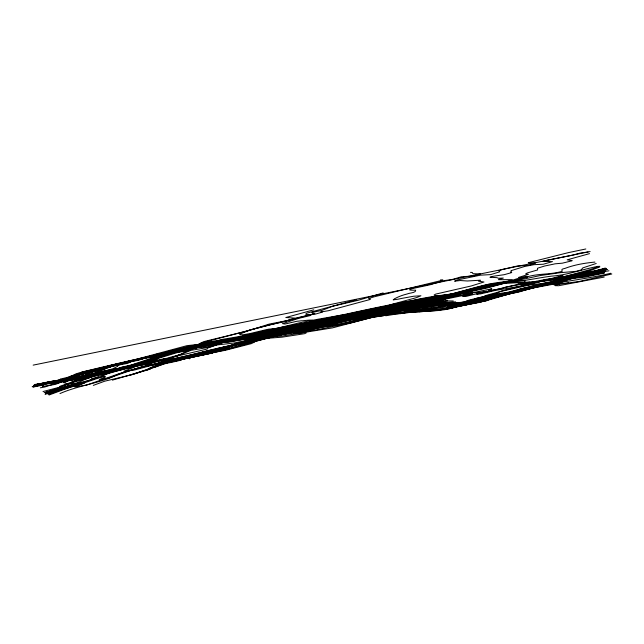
<?xml version="1.0" encoding="UTF-8"?>
<svg xmlns="http://www.w3.org/2000/svg" width="644" height="644" viewBox="0 0 644 644"><rect width="100%" height="100%" fill="white"/><g stroke="black" fill="none" stroke-linecap="round" stroke-linejoin="round"><path stroke-width="0.97" d="M45.426 393.806L63.885 388.437L67.282 386.794M67.177 386.947L69.383 385.241L67.829 384.645L71.492 382.56L76.926 380.524L88.759 377.489L105.02 371.266L136.721 364.858L198.779 346.118M248.705 342.125L249.164 342.415L248.383 342.777M45.982 392.357L63.555 386.851L90.788 379.912L91.762 378.809L111.243 372.256L166.241 359.296L178.509 355.367L191.018 350.328L210.701 347.011L224.297 341.988L235.704 339.952L261.778 337.907L335.532 321.267M145.359 370.654L166.321 362.862L169.758 362.741L180.618 360.278L184.095 357.927L209.372 352.421M48.147 394.37L95.988 378.125L104.827 376.474L105.399 376.635L105.213 377.167L99.345 379.501L108.023 378.302L142.638 366.347L150.149 365.438L166.055 361.171L193.232 356.84L228.507 347.784L230.149 345.715L233.144 344.548L263.002 336.482L355.955 315.149A32.619 3.526 -11.3 0 1 360.334 314.24C391.818 308.573 423.8 303.525 455.654 301.875M34.14 385.716C45.7 383.148 57.501 382.303 68.844 379.091C53.975 378.632 104.038 371.87 81.611 372.425L81.925 372.015C124.429 361.743 167.231 351.785 210.282 344.258A44.508 4.806 -11.3 0 1 211.989 343.872L216.867 342.745L217.398 340.934L220.304 339.718L241.186 336.232A20.511 2.214 -11.3 0 1 243.384 335.798L272.903 329.229M167.038 361.646C148.41 365.977 128.679 368.859 111.364 377.4C94.612 383.961 76.507 386.279 59.964 393.565M313.725 309.836L285.815 317.532L295.081 318.112L284.165 321.614L269.925 324.785L201.677 342.898L197.893 344.508L186.325 346.931L72.265 376.635L66.018 378.592L64.175 380.379L56.97 382.246L32.2 386.69M154.133 367.491C173.131 360.342 192.685 356.462 212.279 351.02M93.3 385.394L104.634 381.224L133.3 374.357L146.776 369.906L150.06 367.853L160.163 364.093L179.716 360.157A47.463 5.128 -11.3 0 0 182.896 359.288C191.131 355.263 201.451 353.58 210.846 351.238M129.806 375.202L150.302 368.36L159.43 364.279L208.205 353.806L217.068 350.674L212.142 350.569L216.706 348.807L258.075 338.293A53.621 5.788 -11.3 0 1 261.182 337.569L287.345 332.57A27.322 2.954 -11.3 0 0 289.881 332.054L308.299 327.756L322.282 322.821L333.616 320.124L354.433 316.953L377.585 312.509L384.379 312.533L404.311 309.394L402.339 309.345A7.68 0.829 -11.3 0 0 400.206 309.675L388.517 311.736L366.066 317.13L348.098 319.722L337.472 320.253L314.908 325.936A13.532 1.465 -11.3 0 0 314.522 325.888L293.753 330.412M596.215 263.477L583.029 267.815A5.096 0.547 -11.3 0 0 582.635 268.105L581.121 269.949L576.171 271.317L559.853 272.726L540.316 275.535L519.877 279.899L506.426 281.525L469.379 289.848L436.914 299.154L452.957 296.498L452.056 296.908L415.742 306.319L383.212 315.842L373.842 316.961L332.449 327.885L282.104 336.039L246.483 338.8L229.151 342.149L224.313 342.399L224.748 341.859L224.152 341.884L212.279 343.759L192.282 348.468L155.365 355.424L112.088 365.076L103.628 367.378L103.273 367.74L106.872 367.611L103.708 369.6L77.328 374.937L70.011 377.231L75.662 378.205L81.53 377.07L112.74 368.827L117.739 366.291A90.265 9.749 -11.3 0 0 117.594 365.961L117.506 365.277L122.465 363.747L147.484 357.468L165.089 353.822L169.42 352.083L169.992 351.761L168.326 351.527L170.274 350.875L196.001 346.045L206.225 344.709M112.41 380.121L149.754 369.237L153.779 366.718L165.436 362.918L212.681 353.009L199.986 353.604A12.18 1.312 -11.3 0 1 199.407 353.435L203.496 351.914L289.905 332.087A4.001 0.435 -11.3 0 1 292.102 331.563C310.682 329.1 328.231 322.072 346.722 319.319A45.941 4.959 -11.3 0 0 348.05 319.078C378.946 314.006 409.157 305.409 440.053 300.201M205.645 345.369L193.272 348.219A135.731 14.659 -11.3 0 0 189.417 348.992L187.034 349.475A16.808 1.811 -11.3 0 0 184.321 350.046L180.996 350.916A4.621 0.499 -11.3 0 0 179.901 351.318L162.28 354.071M49.025 395.022L79.293 383.711L84.493 383.075L74.696 386.923L86.505 385.112L119.011 373.737L146.438 365.897L155.405 364.56L165.291 361.767A9.604 1.038 -11.3 0 1 166.748 361.397C175.144 359.457 183.838 359.642 192.121 356.704M383.148 292.915L358.032 300.329L332.554 306.27L321.952 310.384L311.873 312.469L312.268 313.169L314.844 313.475L313.483 314.047L296.908 317.83L288.391 320.406M45.096 394.289L57.606 390.538L64.448 387.728L66.066 386.481L64.867 385.12C77.674 380.515 91.078 378.213 103.579 372.626L105.6 372.007A6.223 0.668 -11.3 0 1 107.145 371.596C128.357 367.193 149.972 364.391 170.66 357.734C182.051 355.641 189.988 347.116 201.765 347.132C205.396 347.913 212.488 345.256 217.157 344.476L218.364 343.212L220.964 342.125L236.404 339.34L239.157 338.052L264.99 331.837L314.675 320.889M599.814 266.238L589.824 269.675L563.911 276.839L547.231 280.752L540.622 281.509L530.06 284.535L495.091 290.484L480.593 293.897L476.761 294.155L486.808 291.305L485.826 291.474L466.304 296.353L462.746 296.345L472.294 293.849L470.41 294.002L440.89 300.032M606.584 269.289L486.912 299.621A16.43 1.771 -11.3 0 1 484.481 300.16L453.569 306.045L457.063 306.383L462.199 305.707L479.869 302.342L523.234 289.003L573.828 276.848A94.604 10.215 -11.3 0 0 579.326 275.447L604.016 268.854M34.438 384.508L73.609 379.791L81.53 377.658L84.662 375.959L85.531 374.655L100.231 368.601L127.689 363.353L132.608 360.873L141.165 358.33M142.71 362.242C117.136 368.899 91.424 375.71 65.39 379.888L66.042 379.042L47.157 382.375L37.642 384.879M599.741 266.97L590.693 270.44L581.935 272.71A9.515 1.03 -11.3 0 1 579.986 273.112L558.131 277.886M373.552 313.121L374.148 312.952M288.44 320.31L269.627 324.013A7.253 0.781 -11.3 0 0 267.912 324.463L267.027 324.745A85.306 9.217 -11.3 0 1 265.666 325.244L247.199 331.064L206.547 340.918A22.621 2.439 -11.3 0 0 204.084 341.578L200.864 342.898L203.633 343.019L198.561 344.403L186.969 345.659L136.278 359.312M202.474 353.508C229.836 347.245 255.765 336.345 283.432 330.927A14.715 1.586 -11.3 0 1 285.96 330.34L292.255 329.374L318.321 322.902A10.167 1.095 -11.3 0 1 321.219 322.298C333.906 321.614 344.806 316.148 357.13 313.958A95.481 10.312 -11.3 0 1 359.505 313.483L361.606 313.065A30.228 3.26 -11.3 0 1 364.818 312.469C395.746 308.154 427.101 304.33 458.174 302.736M272.742 329.334L298.784 322.974L318.128 319.199L341.038 315.198L342.6 315.254L341.964 316.333L343.381 316.639L357.187 315.56L363.458 313.636L359.972 312.815L367.201 312.863L376.209 310.988M43.019 391.552L60.286 387.036L66.356 384.492L66.67 383.961L65.857 383.059L63.482 382.625L67.523 381.176L67.467 380.008L71.275 377.754L121.104 368.988L145.987 363.82A44.887 4.846 -11.3 0 0 148.176 363.385L151.058 362.805L145.029 365.059L155.695 363.723L172.656 358.877A18.845 2.037 -11.3 0 1 174.444 358.434C194.874 354.474 214.822 347.897 235.463 344.991M44.17 392.687L55.167 389.29A26.171 2.826 -11.3 0 0 56.471 388.799A6.295 0.676 -11.3 0 1 57.445 388.461L59.393 387.342L60.021 386.279L76.998 380.242L109.858 370.735L133.067 366.484L131.513 365.591L119.309 367.821L131.481 364.915L154.286 357.331L182.139 349.201L185.061 348.823L182.622 349.99A21.027 2.27 -11.3 0 0 181.367 350.425L174.572 352.622L183.87 351.479L199.302 347.068M290.653 327.281C336.353 316.832 381.997 305.28 428.526 299.162M356.671 299.693L307.14 313.065L305.659 314.103L307.582 315.037L307.47 315.463A11.165 1.208 -11.3 0 1 306.528 315.834L250.041 329.889L239.729 334.172L239.89 334.783L243.15 334.759L249.534 333.648A28.167 3.043 -11.3 0 0 252.786 332.892L265.787 329.776A15.343 1.658 -11.3 0 1 268.717 329.164L273.845 328.754L271.478 330.662L268.886 331.668L253.189 336.079L234.03 338.784L219.684 342.318L209.566 343.558L173.325 351.246M45.66 393.54C58.129 388.751 71.404 385.684 83.479 380.105A21.067 2.278 -11.3 0 1 84.123 379.767L94.024 376.024L106.896 372.651A30.799 3.325 -11.3 0 0 109.263 371.942C127.528 366.517 146.212 362.266 164.896 358.627L162.014 360.052L175.675 358.523L350.594 318.047M230.608 346.367L210.202 352.212M128.261 361.236L72.683 375.589L63.675 379.646L32.804 386.875M251.571 341.409L268.484 337.198M607.678 269.45L566.197 280.212L557.64 283.441L533.61 287.86L503.455 295.467M284.978 329.817L351.374 314.683A90.868 9.813 -11.3 0 0 354.12 314.071L408.087 302.688L435.425 299.13M280.212 332.159L310.867 324.858A71.895 7.76 -11.3 0 0 314.127 324.133L408.36 303.662L439.522 299.669M36.78 385.104L49.677 381.932L54.603 381.377L51.689 382.914L53.355 383.784L72.353 379.928L80.556 377.448L74.905 375.75C88.139 370.67 103.024 370.171 116.129 364.866C106.252 366.621 96.415 370.107 87.326 374.196A11.19 1.208 -11.3 0 0 87.262 374.406L85.894 375.879L84.316 376.458L71.991 379.719L46.062 382.335L35.066 384.734M46.135 393.42C47.865 391.906 84.235 384.83 70.244 383.099C81.74 375.5 96.866 377.682 109.174 371.66A10.038 1.087 -11.3 0 1 110.18 371.306L131.159 366.645M255.41 340.636L367.201 314.972A89.532 9.668 -11.3 0 0 371.137 314.039L381.916 311.76L399.497 309.225L404.633 309.313L447.789 304.403L466.232 303.026L478.041 298.752L525.15 288.947L547.939 283.271L554.492 282.354L561.294 283.038L555.152 285.646L558.614 285.727L604.209 277.073M504.574 287.441L516.448 284.817L525.971 284.02L546.152 279.931L555.836 278.844M272.573 335.089L344.387 318.096L391.005 308.315L397.05 307.462L388.855 309.337L388.356 309.571L388.743 310.778L402.79 309.16L421.715 304.644L429.524 304.097L440.472 304.91L452.265 304.209L463.35 302.64L477.365 299.524A54.201 5.852 -11.3 0 1 479.522 298.993L487.999 296.916L490.495 295.54L484.835 295.781L500.034 291.587A16.575 1.787 -11.3 0 0 501.555 291.249L528.772 285.171L550.612 282.418L562.188 279.238L559.644 278.417L560.964 277.636L604.845 269.739M211.554 351.052L272.806 335.218L309.667 327.595L325.808 324.906A10.707 1.159 -11.3 0 0 326.814 324.793C369.527 316.743 410.912 303.123 453.271 293.527C473.437 288.319 493.69 280.865 514.709 281.557C527.114 280.454 539.278 277.717 551.602 276.123C567.63 275.085 582.764 269.168 598.332 266.262M249.123 342.012L251.506 341.409M611.8 273.99L579.431 281.452L565.859 283.304A16.245 1.755 -11.3 0 1 564.176 283.392L557.181 283.014L546.531 283.98L518.975 291.128L478.516 299.162L472.833 300.668L466.675 303.469L431.11 307.55L421.506 307.929L407.427 310.086L404.295 310.263L403.965 309.74L385.764 315.769L420.452 310.102L425.612 310.167L448.667 304.99L452.096 305.417L447.516 306.721L456.612 306.472L451.452 308.355L444.658 309.265A13.419 1.449 -11.3 0 1 442.154 309.603L427.849 310.794A74.052 7.994 -11.3 0 1 427.036 310.682C418.262 309.144 408.022 312.823 398.676 312.791M259.073 339.211L274.336 335.516A17.46 1.884 -11.3 0 1 277.604 334.888L299.404 330.927L321.147 324.029L344.081 319.15L357.589 317.323L383.099 312.614L387.535 313.056L404.682 310.15L409.866 310.529L423.366 308.758L436.568 308.259L463.777 304.837L503.978 295.089A77.739 8.396 -11.3 0 0 505.749 294.622C523.161 289.059 541.041 285.501 559.072 282.756C573.377 277.266 588.197 273.491 603.541 271.688L604.998 271.744M47.221 393.629L75.847 385.74L100.021 377.537L106.292 374.132L125.87 368.4L134.185 367.225L123.785 371.258L134.451 370.018L156.564 364.021L162.087 361.55L172.23 359.191L187.501 357.404L225.456 350.28L251.273 343.654L254.766 341.932L253.784 340.797L258.502 339.412M502.36 295.749L475.288 302.624A31.137 3.365 -11.3 0 0 472.334 303.3L446.147 309.434A9.153 0.99 -11.3 0 1 443.281 309.853C426.36 311.511 409.318 312.268 392.486 313.813A9.588 1.038 -11.3 0 0 390.014 314.232C374.719 317.355 359.296 319.609 343.775 319.891M315.479 320.656C351.342 313.201 387.044 304.588 423.245 298.872M589.534 253.656L588.375 253.953A8.654 0.934 -11.3 0 0 586.161 254.581L567.203 259.822L572.194 260.651L571.413 260.949L562.357 263.171L555.08 263.823A3.969 0.427 -11.3 0 0 553.405 264.201L547.674 265.384A76.201 8.227 -11.3 0 0 544.695 265.988L538.134 268.025A6.569 0.708 -11.3 0 0 537.507 268.395L537.603 269.941L527.927 272.766A18.507 1.996 -11.3 0 0 527.114 273.032L525.576 273.982L528.418 274.376L518.686 277.387L520.006 277.701L527.484 276.542A12.276 1.328 -11.3 0 1 528.346 276.518C539.455 273.418 551.369 274.69 562.333 271.229C561.045 269.281 562.284 269.055 564.933 268.403C574.553 264.748 584.752 263.082 594.911 262.076M504.147 287.546C503.294 288.963 479.378 292.207 491.831 288.842L421.989 302.817L404.714 305.522L399.988 307.558L389.821 309.909L385.023 310.416L383.413 310.191L385.345 309.297L380.113 309.434L397.702 307.55L432.084 299.355L438.314 296.618L434.072 295.008L435.755 294.091L471.376 285.928L483.95 282L478.468 281.17L480.376 280.212L467.335 280.985L460.21 280.534L454.624 281.178L457.457 279.899L480.553 275.157L490.672 274.61L499.728 271.8L498.754 270.746L502.698 269.425L517.285 265.988L528.716 265.352L535.647 263.114L528.241 262.841L529.843 262.309L568.547 252.593L585.831 248.978M310.448 321.871L330.678 317.959L344.492 317.653M226.261 347.486C266.809 335.927 310.352 331.201 348.782 314.731C383.357 308.516 416.998 296.981 452.128 294.203A15.545 1.682 -11.3 0 1 453.191 294.195L487.387 291.756L507.553 286.813L546.539 279.279L557.986 277.822M610.874 273.249C580.55 280.551 549.139 282.249 519.491 291.861A16.398 1.771 -11.3 0 1 515.49 292.706L511.755 293.253A12.067 1.304 -11.3 0 0 509.251 293.584L499.503 295.54M231.438 346.19L244.978 343.107A68.53 7.398 -11.3 0 0 247.98 342.399L255.137 340.692M269.683 336.981L330.203 322.314A24.899 2.689 -11.3 0 1 332.876 321.807C371.234 315.512 408.433 301.811 447.572 300.78M494.777 285.501L469.299 290.702L450.172 296.409L422.416 299.83L411.975 301.851A37.827 4.081 -11.3 0 1 410.236 302.31L380.91 310.263A10.505 1.135 -11.3 0 1 378.897 310.754L374.591 311.744M34.148 384.879L48.678 382.254L56.125 382.182L67.829 380.862L79.518 377.569L135.031 365.993L155.888 359.714L157.861 358.668L157.869 357.501L159.293 356.679L176.472 349.974A7.028 0.757 -11.3 0 1 177.792 349.587L195.76 346.649L204.486 343.485L225.73 341.304L238.964 338.229A8.3 0.894 -11.3 0 1 240.301 337.754C267.606 330.541 295.644 327.249 323.352 322.016A16.011 1.731 -11.3 0 0 325.349 321.67L350.038 316.687L367.998 312.348A12.743 1.377 -11.3 0 1 369.793 311.913L409.222 301.996L451.758 295.008L483.934 286.025L494.27 283.714L504.993 282.281L516.995 282.507L518.009 282.676L518.154 283.328L520.223 283.368L536.806 281.388L533.321 282.821L537.981 282.169L545.371 280.051L540.984 281.492L550.845 279.464L564.039 278.119A13.041 1.409 -11.3 0 1 565.649 277.999L576.155 276.944L603.75 271.993M481.728 297.689L460.041 302.793A8.863 0.958 -11.3 0 0 457.924 303.099L436.93 305.377A8.871 0.958 -11.3 0 0 435.521 305.578L421.015 307.172L409.874 309.643L401.421 308.565L393.138 309.555L373.609 312.734L343.84 319.569M128.864 361.099L135.61 359.521M288.874 331.064L290.412 330.694M236.276 344.806L252.094 340.04L338.245 320.02M214.516 350.328L212.101 350.916M606.567 268.395L509.203 292.923A21.566 2.326 -11.3 0 0 506.104 293.632L474.274 301.352A29.431 3.18 -11.3 0 1 471.062 302.012L466.506 303.131L486.574 299.404L487.83 300.418L445.761 308.951L413.416 311.535L396.897 313.733L393.621 313.813L391.737 312.96L352.993 318.82L279.271 335.226L222.558 349.893A20.238 2.19 -11.3 0 0 219.475 350.513L194.11 356.293M288.077 331.177L234.207 343.011L216.086 345.071L209.437 347.108L207.69 347.937L207.787 348.734L205.806 349.37L176.722 356.132L178.976 355.086L178.332 355.045L158.44 360.632L131.931 366.484M215.788 349.925L225.915 347.559M37.143 384.862C49.789 380.676 63.032 382.101 75.654 378.278C66.759 382.053 57.018 380.87 47.793 383.164M495.091 285.485L501.571 283.907A61.896 6.682 -11.3 0 1 504.542 283.102C512.02 280.502 519.563 277.105 527.565 276.984L487.653 287.86L457.723 294.38L454.398 295.346L459.583 294.888L350.819 322.853L316.953 329.712L272.211 336.047A28.143 3.043 -11.3 0 1 269.683 336.297L256.666 337.142A15.899 1.715 -11.3 0 0 255.338 337.247C236.429 340.869 217.72 342.777 199.399 347.044M282.201 332.859L293.221 330.517M330.646 322.644L302.261 329.044M354.981 320.68L340.748 324.326A4.58 0.491 -11.3 0 1 338.237 324.874L324.769 326.532L293.68 333.383A7.607 0.821 -11.3 0 0 293.632 333.528L305.337 332.376L306.142 332.988L304.515 333.689L282.032 337.174L256.731 339.106A21.695 2.343 -11.3 0 1 254.058 339.259L250.46 339.163L262.583 337.206L268.315 335.194L206.555 344.564M291.998 330.316L299.13 328.673M147.323 356.929L172.858 351.334M33.432 387.092L45.507 384.017L46.61 383.47L45.941 383.035C53.879 379.63 63.603 381.127 70.711 376.112A24.134 2.608 -11.3 0 1 72.402 375.492C100.665 367.692 129.275 360.954 157.981 354.933M355.399 316.945L352.244 317.669M356.615 316.663L364.584 314.884A47.157 5.096 -11.3 0 0 366.058 314.562L447.942 298.18L436.841 300.796L433.919 303.171C447.234 300.635 463.173 306.544 474.974 298.969A7.39 0.797 -11.3 0 1 475.562 298.575L494.093 294.284L508.43 292.183L522.348 288.415L549.276 282.515L559.37 282.249L553.462 284.141L554.251 285.01L568.652 282.893M281.283 333.077L267.912 336.249A52.245 5.643 -11.3 0 1 264.378 337.078L232.806 345.514L227.461 347.446L226.559 348.034L227.01 348.871L224.998 349.442L191.719 357.251L189.843 358.008L189.65 358.869M331.016 322.483L342.841 319.802M604.281 273.088L584.092 277.274L561.045 279.472A16.036 1.731 -11.3 0 0 560.425 279.512L545.09 280.591L524.49 284.141L523.991 284.101L529.932 281.983L488.707 284.35L453.078 293.584L418.463 299.516L396.285 304.572A36.386 3.928 -11.3 0 0 394.2 305.006L389.636 306.069A54.482 5.885 -11.3 0 0 386.199 306.963L337.319 318.764A8.259 0.894 -11.3 0 1 334.486 319.295L297.278 325.558A19.239 2.077 -11.3 0 0 295.427 325.912L277.129 328.746L264.982 331.499A83.76 9.048 -11.3 0 0 261.053 332.352L239.093 337.81L223.975 340.797L213.856 341.288L201.105 345.409L189.143 346.738L183.886 348.082L186.172 348.525A10.393 1.119 -11.3 0 1 185.786 348.782L164.502 355.802A36.507 3.945 -11.3 0 0 162.852 356.357L162.401 356.518A24.214 2.616 -11.3 0 0 161.121 356.977L137.172 364.52L81.377 376.257L80.138 376.812L81.659 377.03L79.373 378.197L64.368 380.91L55.408 384.388L42.77 386.384L42.359 386.271L43.285 385.362L38.688 385.804M35.589 384.774L52.969 381.111L69.278 379.751L81.394 377.094L90.176 374.494L115.139 365.116L134.024 360.431L153.151 356.857L158.295 354.627L155.784 354.611L156.83 354.168L239.496 339.098A36.032 3.888 -11.3 0 0 241.637 338.672L278.804 332.505A17.227 1.86 -11.3 0 1 280.744 332.272L301.295 329.237M373.762 311.962L339.654 319.714M338.454 320.664L336.224 321.163M267.019 337.601L280.502 334.655M147.218 357.074L141.704 358.281M337.19 320.897L380.741 310.859L397.412 308.911A19.376 2.093 -11.3 0 0 399.916 308.669L442.782 303.799L463.865 302.141L469.025 300.104L495.526 293.761L500.348 291.482A13.564 1.465 -11.3 0 1 501.652 290.999L545.347 279.786L579.037 275.366A11.978 1.296 -11.3 0 0 580.679 275.085L604.901 270.705M33.488 386.32L51.81 381.964L60.874 379.461L60.198 379.163L61.752 378.72A10.739 1.159 -11.3 0 1 63.193 378.422L74.438 375.645L75.002 375.388L74.197 374.84L75.3 374.132L79.623 372.707L192.999 346.561L200.896 344.347L201.87 343.067L203.576 342.624L223.701 340L234.247 339.396A10.562 1.143 -11.3 0 0 235.656 339.219C253.068 336.925 270.037 332.03 287.272 328.834C292.207 328.327 331.322 317.275 302.471 320.801A15.134 1.634 -11.3 0 1 301.658 320.776L296.812 321.284L284.938 324.037L282.491 323.634L299.082 318.249L310.915 315.399L307.84 314.94L315.19 314.167L322.233 312.139L320.648 312.034L328.432 310.706L369.648 299.621L370.413 299.082L368.561 298.542L374.18 296.803L442.967 280.132L440.593 279.826M336.281 321.098C327.16 322.338 319.569 326.589 310.98 328.69A36.724 3.969 -11.3 0 1 309.426 329.036L278.023 335.274L254.847 341.441A9.571 1.03 -11.3 0 1 253.309 341.908C233.627 348.026 213.486 353.009 193.232 356.84M496.975 295.854L499.535 295.282M376.724 310.794L381.498 309.764L358.764 315.053L357.943 315.745L359.038 316.534L372.659 316.502L364.826 319.054L354.506 320.76M281.09 334.566C302.06 330.444 322.507 324.318 343.429 319.955M482.34 297.544L485.648 296.828A4.001 0.435 -11.3 0 1 487.025 296.554L488.82 296.304L489.4 296.892L498.416 295.765L522.751 288.737L548.656 283.964L577.805 276.324L581.387 274.908L573.466 275.342L578.594 273.805L604.901 268.983M36.603 385.659L49.693 382.464A16.181 1.747 -11.3 0 1 54.257 381.409L71.025 379.195M301.191 328.207L385.12 309.539L407.233 308.307A120.927 13.057 -11.3 0 1 409.439 308.106C426.328 306.769 443.249 302.672 460.17 303.702M339.887 320.342L343.703 319.561A5.2 0.564 -11.3 0 1 345.965 319.215L360.704 318.482L391.238 313.765A9.33 1.006 -11.3 0 1 392.365 313.717C396.149 312.815 398.797 314.505 402.516 313.242A12.325 1.328 -11.3 0 1 404.746 312.928L419.421 311.648M367.716 315.906L377.513 314.063L398.435 312.839M605.36 268.041L586.909 273.273L565.247 278.119A13.266 1.433 -11.3 0 0 562.582 278.755L520.102 289.14L517.003 290.146L516.359 291.12L511.014 293.439L486.003 300.788L465.942 304.725L452.74 305.763L449.343 307.14A41.063 4.436 -11.3 0 0 448.482 307.631L438.202 310.537L419.123 311.817M370.598 314.715L353.427 318.12L344.886 317.693M371.218 314.61L375.758 313.757A17.63 1.9 -11.3 0 1 377.014 313.564L386.972 312.928M33.158 365.132L590.113 251.546M205.573 344.838L189.143 348.42A81.088 8.758 -11.3 0 1 186.108 349.04L111.122 365.357L138.726 360.229L145.786 357.597L143.234 357.734C186.462 351.149 229.039 339.436 272.476 334.977A13.468 1.457 -11.3 0 0 273.611 334.864L306.061 330.34L348.758 322.153L419.099 304.024L447.339 297.359L506.208 281.404L512.962 280.704L524.916 280.889L524.892 282.032L522.622 283.465A8.251 0.894 -11.3 0 0 522.356 283.738C541.113 282.78 548.302 278.804 562.969 275.584L556.038 278.039L566.004 277.137A27.064 2.922 -11.3 0 1 568.016 276.944L588.6 274.368L604.861 271.502M71.717 379.276L124.171 367.788L151.002 358.966L153.546 357.863L156.589 355.496L168.02 351.882L185.673 349.137L199.342 344.862L222.776 342.214L238.328 337.714L254.404 335.307L274.964 331.209A27.048 2.922 -11.3 0 0 276.807 330.919L298.277 327.691L336.772 320.656A8.911 0.966 -11.3 0 1 338.599 320.245L343.469 319.215A19.69 2.125 -11.3 0 0 346.754 318.514L350.883 317.564A24.705 2.665 -11.3 0 0 353.435 316.937C383.108 309.732 412.933 301.819 443.539 300.225M359.569 312.517L369.479 310.827L372.103 310.899A40.604 4.387 -11.3 0 0 372.047 311.31L378.439 311.503L361.195 316.615L365.341 315.995A32.192 3.478 -11.3 0 0 368.513 315.343L389.644 310.488L398.314 307.164L403.651 306.013L447.636 300.925L453.296 300.981M358.933 312.67L339.299 317.226A9.604 1.038 -11.3 0 1 337.223 317.782C310.601 322.338 283.787 326.041 257.519 332.594A8.71 0.942 -11.3 0 0 255.314 333.069C242.643 336.49 229.771 339.291 216.803 341.111C207.69 345.949 196.509 344.178 186.977 348.517A66.066 7.132 -11.3 0 1 184.667 349.185L152.676 358.941A19.739 2.133 -11.3 0 0 151.235 359.424L130.539 365.752A19.401 2.093 -11.3 0 1 128.905 366.203L100.802 371.821L91.649 375.146L73.625 378.294L64.923 380.443A25.116 2.713 -11.3 0 1 63.675 380.797L44.726 386.996L40.347 387.801M211.506 343.566L212.448 343.373M205.742 344.725L211.24 343.695M199.576 345.973L203.552 345.168L202.28 345.643C224.7 342.358 246.958 336.909 269.031 334.156A79.598 8.597 -11.3 0 1 271.535 333.93M159.462 354.603L161.032 354.281M496.54 296.159C482.622 298.035 469.428 302.833 456.185 306.826C437.171 310.456 417.755 309.563 399.393 312.203A36.716 3.969 -11.3 0 1 396.728 312.743L388.622 313.564L386.899 312.823M33.633 385.708L46.304 383.462M604.547 272.686L587.392 275.882A10.368 1.119 -11.3 0 1 585.968 276.115L568.708 278.49L555.683 278.892M333.27 324.182L333.737 324.093M213.615 343.22L214.307 343.083M345.281 319.593L345.78 319.505M214.927 342.898C243.062 340.869 269.868 330.71 297.971 328.569C329.277 323.594 359.626 313.998 389.926 305.063A27.869 3.011 -11.3 0 0 391.592 304.411L416.579 297.608L420.91 295.773L413.706 296.232L401.349 298.47A10.014 1.079 -11.3 0 1 398.201 299.17L393.21 299.871L394.104 299.186A5.305 0.572 -11.3 0 0 394.394 298.864C397.783 296.932 402.725 295.008 407.08 294.002C409.133 292.867 416.338 292.948 415.678 290.178C395.48 290.653 432.092 285.252 433.718 283.577A24.102 2.6 -11.3 0 0 436.342 282.885L445.109 280.478L451.106 279.681A8.211 0.886 -11.3 0 0 454.076 278.997L461.434 276.751L473.654 275.986L480.319 273.909L472.962 273.7L472.261 272.476L470.482 272.356M608.966 270.81L606.801 271.132A4.13 0.443 -11.3 0 0 604.257 271.543M271.535 333.93L283.465 332.594A24.343 2.632 -11.3 0 0 286.886 332.127L330.139 324.793L370.421 315.866A13.556 1.465 -11.3 0 0 371.958 315.439L421.079 302.398L490.462 286.661L505.926 282.483L512.165 279.649L498.416 279.673L503.318 278.055L498.488 278.297L496.983 277.669L489.963 277.242L491.96 276.542A10.9 1.175 -11.3 0 1 494.512 276.059L504.171 274.698L511.215 272.726L511.747 272.509L510.563 272.001L511.384 271.325L511.014 270.681L524.763 266.439L534.021 264.66L543.238 264.257L552.471 261.609L543.101 261.424L545.226 260.643L572.186 255.257L580.107 253.092L588.069 251.981M91.545 379.501L91.384 379.05"/></g></svg>
